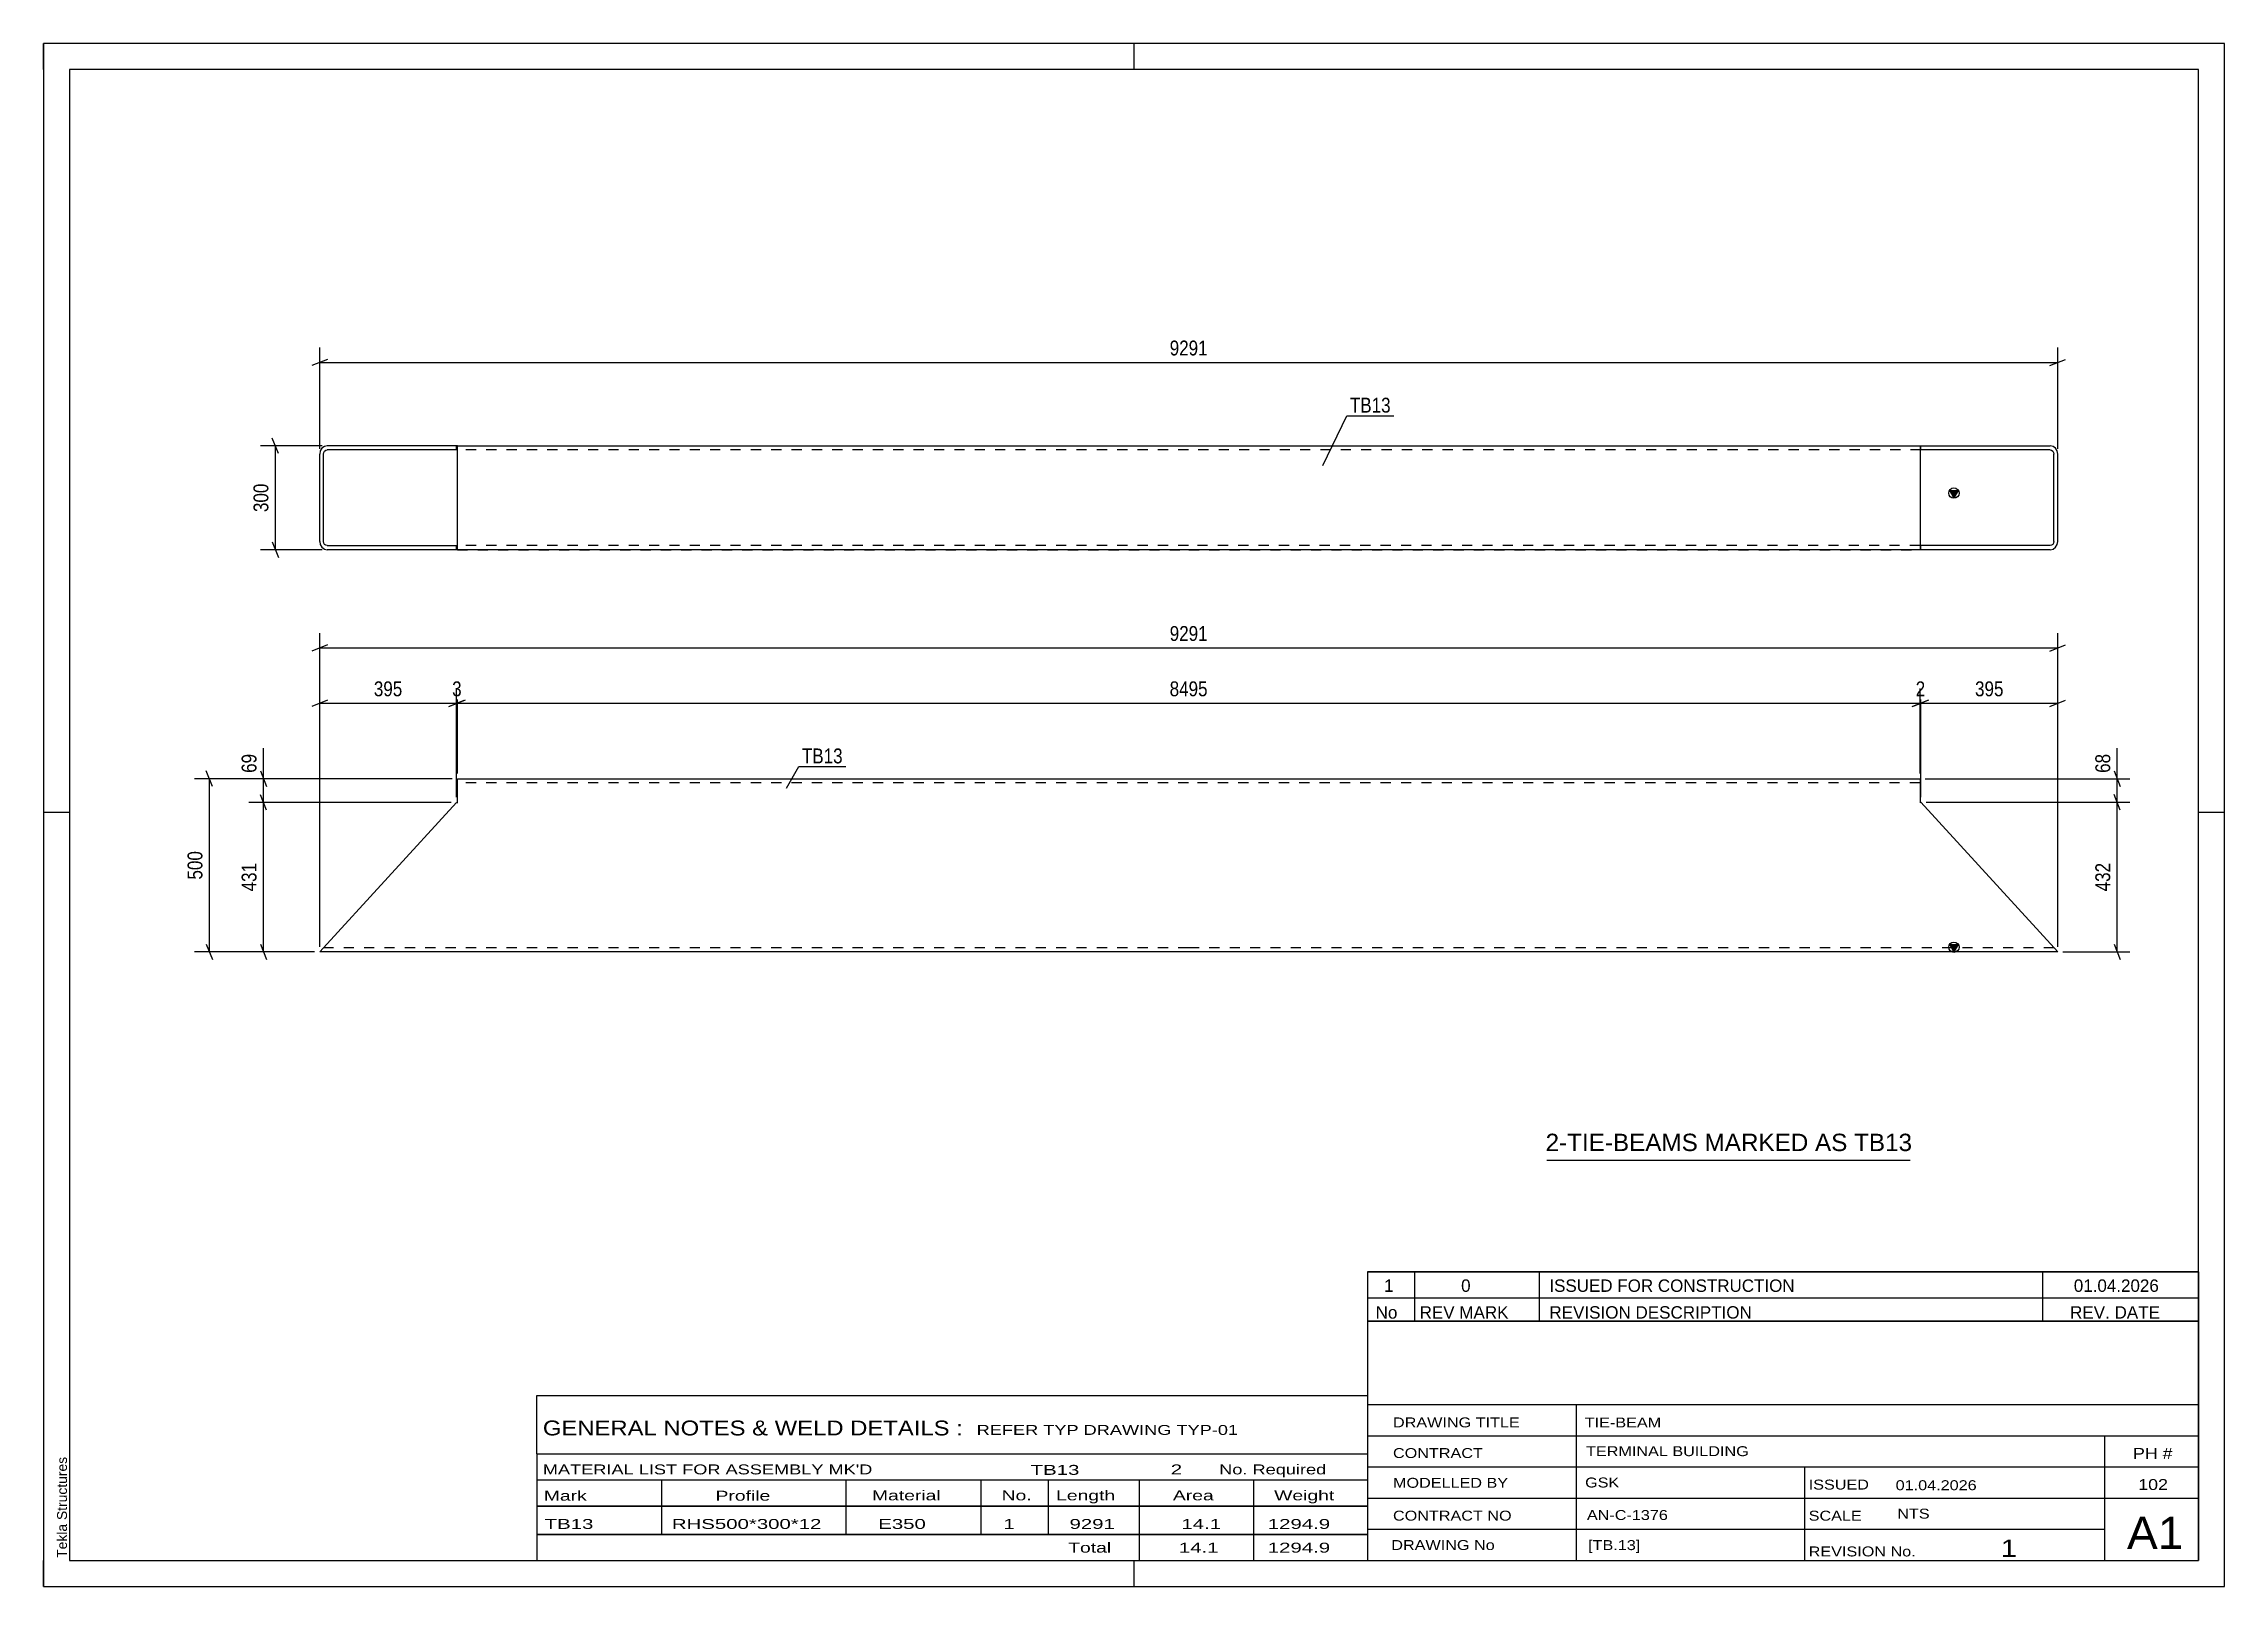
# Model space of a CAD drawing. Header units: millimetres. Extents: x 0 to 420, y 0 to 297.
import ezdxf

# ---------------------------------------------------------------- set-up
doc = ezdxf.new("R2010")
doc.units = ezdxf.units.MM
doc.linetypes.add('DXK_LINE_DOT2', pattern=[3.9198, 1.9599, -1.9599])
doc.styles.add('Arial', font='ARIAL.TTF', dxfattribs={"height": 0.2})
doc.styles.add('Arial Narrow', font='ARIALN.TTF', dxfattribs={"height": 0.2})

# ---------------------------------------------------------------- blocks, each defined once
blk = doc.blocks.new('Unknown-723512776-1163')
at = {"color": 5, "linetype": 'Continuous'}
for p, q in [((420, 297), (0, 297)), ((0, 297), (0, 0)), ((0, 292), (0, 297)), ((210, 292), (210, 297)), ((420, 0), (420, 297)), ((415, 292), (5, 292)), ((5, 292), (5, 5)), ((415, 5), (415, 292)), ((5, 149), (0, 149)), ((420, 149), (415, 149)), ((0, 0), (0, 5)), ((5, 5), (415, 5)), ((210, 0), (210, 5)), ((0, 0), (420, 0))]:
    blk.add_line(p, q, dxfattribs=at)
at = {"color": 174, "linetype": 'Continuous', "style": 'Arial'}
blk.add_text('Tekla Structures', height=1.9102, rotation=90, dxfattribs=at).set_placement((4.5, 5.5))
blk = doc.blocks.new('Part-723512776-1449 - 1443')
at = {"linetype": 'Continuous'}
blk.add_hatch(color=2, dxfattribs=at).paths.add_polyline_path([(367.91, 122.15), (367.11, 123.55), (368.71, 123.55)])
at = {"color": 2, "linetype": 'Continuous'}
for p, q in [((79.68, 155.48), (220.48, 155.48)), ((79.68, 150.85), (79.68, 155.48)), ((220.58, 155.48), (361.38, 155.48)), ((361.38, 155.48), (361.38, 153.88)), ((361.38, 153.88), (361.38, 150.87)), ((53.17, 122.15), (79.51, 150.91)), ((79.51, 150.91), (79.68, 150.85)), ((361.54, 150.94), (361.38, 150.87)), ((361.54, 150.94), (387.91, 122.15)), ((220.48, 122.15), (53.17, 122.15)), ((387.91, 122.15), (220.58, 122.15)), ((367.91, 122.15), (367.11, 123.55)), ((367.11, 123.55), (368.71, 123.55)), ((368.71, 123.55), (367.91, 122.15))]:
    blk.add_line(p, q, dxfattribs=at)
at = {"color": 7, "linetype": 'DXK_LINE_DOT2'}
for p, q in [((220.48, 154.68), (79.68, 154.68)), ((361.38, 154.68), (220.58, 154.68)), ((361.38, 155.36), (361.38, 153.88)), ((220.48, 122.95), (53.9, 122.95)), ((387.18, 122.95), (220.58, 122.95))]:
    blk.add_line(p, q, dxfattribs=at)
at = {"color": 2, "linetype": 'Continuous'}
blk.add_circle((367.91, 123.05), 1, dxfattribs=at)
blk = doc.blocks.new('Part-723512776-1421 - 1393')
at = {"linetype": 'Continuous'}
blk.add_hatch(color=2, dxfattribs=at).paths.add_polyline_path([(367.91, 209.57), (367.11, 210.97), (368.71, 210.97)])
at = {"color": 2, "linetype": 'Continuous'}
for p, q in [((53.28, 218.58), (53.17, 217.97)), ((53.6, 219.1), (53.28, 218.58)), ((54.07, 219.44), (53.6, 219.1)), ((53.96, 218.27), (54.12, 218.53)), ((54.63, 219.57), (54.07, 219.44)), ((54.12, 218.53), (54.35, 218.71)), ((54.35, 218.71), (54.63, 218.77)), ((79.68, 219.57), (54.63, 219.57)), ((79.68, 218.77), (54.63, 218.77)), ((79.51, 218.77), (79.51, 219.57)), ((79.68, 199.57), (79.68, 219.57)), ((79.68, 219.57), (220.48, 219.57)), ((220.58, 219.57), (386.44, 219.57)), ((361.38, 219.57), (361.38, 199.57)), ((386.44, 218.77), (361.38, 218.77)), ((361.54, 218.77), (361.54, 219.57)), ((387, 219.44), (386.44, 219.57)), ((386.44, 218.77), (386.72, 218.71)), ((386.72, 218.71), (386.96, 218.53)), ((386.96, 218.53), (387.12, 218.27)), ((387.48, 219.1), (387, 219.44)), ((387.8, 218.58), (387.48, 219.1)), ((387.91, 217.97), (387.8, 218.58)), ((53.17, 201.17), (53.17, 217.97)), ((53.9, 217.97), (53.96, 218.27)), ((53.9, 201.17), (53.9, 217.97)), ((387.12, 218.27), (387.18, 217.97)), ((387.18, 201.17), (387.18, 217.97)), ((387.91, 201.17), (387.91, 217.97)), ((367.91, 209.57), (367.11, 210.97)), ((367.11, 210.97), (368.71, 210.97)), ((368.71, 210.97), (367.91, 209.57)), ((53.17, 201.17), (53.28, 200.55)), ((53.28, 200.55), (53.6, 200.03)), ((53.6, 200.03), (54.07, 199.69)), ((53.96, 200.86), (53.9, 201.17)), ((54.12, 200.6), (53.96, 200.86)), ((54.07, 199.69), (54.63, 199.57)), ((54.35, 200.43), (54.12, 200.6)), ((54.63, 200.37), (54.35, 200.43)), ((54.63, 200.37), (79.68, 200.37)), ((79.68, 199.57), (54.63, 199.57)), ((79.51, 199.57), (79.51, 200.37)), ((220.48, 199.57), (79.68, 199.57)), ((386.44, 199.57), (220.58, 199.57)), ((386.44, 200.37), (361.38, 200.37)), ((361.54, 199.57), (361.54, 200.37)), ((386.72, 200.43), (386.44, 200.37)), ((386.44, 199.57), (387, 199.69)), ((386.96, 200.6), (386.72, 200.43)), ((387.12, 200.86), (386.96, 200.6)), ((387, 199.69), (387.48, 200.03)), ((387.18, 201.17), (387.12, 200.86)), ((387.48, 200.03), (387.8, 200.55)), ((387.8, 200.55), (387.91, 201.17))]:
    blk.add_line(p, q, dxfattribs=at)
at = {"color": 7, "linetype": 'DXK_LINE_DOT2'}
for p, q in [((220.48, 218.77), (79.68, 218.77)), ((361.54, 218.77), (220.58, 218.77)), ((220.48, 200.37), (79.68, 200.37)), ((220.48, 200.37), (79.68, 200.37)), ((79.68, 199.57), (220.48, 199.57)), ((361.38, 200.37), (220.58, 200.37)), ((361.38, 200.37), (220.58, 200.37)), ((220.58, 199.57), (361.54, 199.57))]:
    blk.add_line(p, q, dxfattribs=at)
at = {"color": 2, "linetype": 'Continuous'}
blk.add_circle((367.91, 210.47), 1, dxfattribs=at)
blk = doc.blocks.new('StraightDimension-723512776-1481 - 1443')
at = {"color": 7, "linetype": 'Continuous'}
for p, q in [((362.38, 155.48), (401.76, 155.48)), ((398.76, 156.98), (399.96, 153.98)), ((399.36, 150.94), (399.36, 155.48)), ((399.96, 149.44), (398.76, 152.44)), ((362.54, 150.94), (401.76, 150.94))]:
    blk.add_line(p, q, dxfattribs=at)
at = {"color": 0}
blk.add_wipeout([(398.61, 160.86), (394.41, 160.86), (394.41, 156.01), (398.61, 156.01)], dxfattribs=at)
at = {"color": 7, "linetype": 'Continuous'}
blk.add_line((399.36, 155.48), (399.36, 161.39), dxfattribs=at)
blk.add_line((399.36, 155.48), (399.36, 161.39), dxfattribs=at)
at = {"color": 3, "style": 'Arial Narrow'}
blk.add_text('68', height=2.863, rotation=90.0002, dxfattribs=at).set_placement((398.01, 156.61))
blk = doc.blocks.new('StraightDimension-723512776-1489 - 1443')
at = {"color": 7, "linetype": 'Continuous'}
for p, q in [((399.96, 149.44), (398.76, 152.44)), ((362.54, 150.94), (401.76, 150.94)), ((399.36, 122.15), (399.36, 150.94)), ((388.91, 122.15), (401.76, 122.15)), ((398.76, 123.65), (399.96, 120.65))]:
    blk.add_line(p, q, dxfattribs=at)
at = {"color": 0}
blk.add_wipeout([(398.61, 139.89), (394.41, 139.89), (394.41, 133.2), (398.61, 133.2)], dxfattribs=at)
at = {"color": 3, "style": 'Arial Narrow'}
blk.add_text('432', height=2.863, rotation=90.0002, dxfattribs=at).set_placement((398.01, 133.8))
blk = doc.blocks.new('StraightDimension-723512776-1522 - 1443')
at = {"color": 7, "linetype": 'Continuous'}
for p, q in [((54.67, 181.26), (51.67, 180.06)), ((53.17, 123.15), (53.17, 183.51)), ((53.17, 180.66), (387.91, 180.66)), ((386.41, 180.06), (389.41, 181.26)), ((387.91, 123.15), (387.91, 183.51))]:
    blk.add_line(p, q, dxfattribs=at)
at = {"color": 0}
blk.add_wipeout([(224.79, 181.41), (224.79, 185.61), (216.28, 185.61), (216.28, 181.41)], dxfattribs=at)
at = {"color": 3, "style": 'Arial Narrow'}
blk.add_text('9291', height=2.863, dxfattribs=at).set_placement((216.88, 182.01))
blk = doc.blocks.new('StraightDimension-723512776-1678 - 1443')
at = {"color": 7, "linetype": 'Continuous'}
for p, q in [((361.54, 151.94), (361.54, 172.86)), ((387.91, 123.15), (387.91, 172.86)), ((363.04, 170.61), (360.04, 169.41)), ((361.54, 170.01), (387.91, 170.01)), ((386.41, 169.41), (389.41, 170.61))]:
    blk.add_line(p, q, dxfattribs=at)
at = {"color": 0}
blk.add_wipeout([(378.07, 170.76), (378.07, 174.96), (371.38, 174.96), (371.38, 170.76)], dxfattribs=at)
at = {"color": 3, "style": 'Arial Narrow'}
blk.add_text('395', height=2.863, dxfattribs=at).set_placement((371.98, 171.36))
blk = doc.blocks.new('StraightDimension-723512776-1679 - 1443')
at = {"color": 7, "linetype": 'Continuous'}
for p, q in [((361.38, 156.48), (361.38, 172.86)), ((361.54, 151.94), (361.54, 172.86)), ((359.88, 169.41), (362.88, 170.61)), ((363.04, 170.61), (360.04, 169.41)), ((361.38, 170.01), (361.54, 170.01))]:
    blk.add_line(p, q, dxfattribs=at)
at = {"color": 0}
blk.add_wipeout([(362.97, 170.76), (362.97, 174.96), (359.95, 174.96), (359.95, 170.76)], dxfattribs=at)
at = {"color": 3, "style": 'Arial Narrow'}
blk.add_text('2', height=2.86, dxfattribs=at).set_placement((360.55, 171.36))
blk = doc.blocks.new('StraightDimension-723512776-1680 - 1443')
at = {"color": 7, "linetype": 'Continuous'}
for p, q in [((79.68, 156.48), (79.68, 172.86)), ((361.38, 156.48), (361.38, 172.86)), ((81.18, 170.61), (78.18, 169.41)), ((79.68, 170.01), (361.38, 170.01)), ((359.88, 169.41), (362.88, 170.61))]:
    blk.add_line(p, q, dxfattribs=at)
at = {"color": 0}
blk.add_wipeout([(224.78, 170.76), (224.78, 174.96), (216.27, 174.96), (216.27, 170.76)], dxfattribs=at)
at = {"color": 3, "style": 'Arial Narrow'}
blk.add_text('8495', height=2.863, dxfattribs=at).set_placement((216.87, 171.36))
blk = doc.blocks.new('StraightDimension-723512776-1681 - 1443')
at = {"color": 7, "linetype": 'Continuous'}
for p, q in [((79.51, 151.91), (79.51, 172.86)), ((79.68, 156.48), (79.68, 172.86)), ((78.01, 169.41), (81.01, 170.61)), ((81.18, 170.61), (78.18, 169.41)), ((79.51, 170.01), (79.68, 170.01))]:
    blk.add_line(p, q, dxfattribs=at)
at = {"color": 0}
blk.add_wipeout([(81.11, 170.76), (81.11, 174.96), (78.08, 174.96), (78.08, 170.76)], dxfattribs=at)
at = {"color": 3, "style": 'Arial Narrow'}
blk.add_text('3', height=2.86, dxfattribs=at).set_placement((78.68, 171.36))
blk = doc.blocks.new('StraightDimension-723512776-1682 - 1443')
at = {"color": 7, "linetype": 'Continuous'}
for p, q in [((53.17, 123.15), (53.17, 172.86)), ((79.51, 151.91), (79.51, 172.86)), ((54.67, 170.61), (51.67, 169.41)), ((53.17, 170.01), (79.51, 170.01)), ((78.01, 169.41), (81.01, 170.61))]:
    blk.add_line(p, q, dxfattribs=at)
at = {"color": 0}
blk.add_wipeout([(69.68, 170.76), (69.68, 174.96), (63, 174.96), (63, 170.76)], dxfattribs=at)
at = {"color": 3, "style": 'Arial Narrow'}
blk.add_text('395', height=2.863, dxfattribs=at).set_placement((63.6, 171.36))
blk = doc.blocks.new('StraightDimension-723512776-2058 - 1443')
at = {"color": 7, "linetype": 'Continuous'}
for p, q in [((78.68, 155.48), (39.5, 155.48)), ((41.75, 156.98), (42.95, 153.98)), ((42.35, 150.91), (42.35, 155.48)), ((42.95, 149.41), (41.75, 152.41)), ((78.51, 150.91), (39.5, 150.91))]:
    blk.add_line(p, q, dxfattribs=at)
at = {"color": 0}
blk.add_wipeout([(41.6, 160.86), (37.4, 160.86), (37.4, 156.01), (41.6, 156.01)], dxfattribs=at)
at = {"color": 7, "linetype": 'Continuous'}
blk.add_line((42.35, 155.48), (42.35, 161.39), dxfattribs=at)
blk.add_line((42.35, 155.48), (42.35, 161.39), dxfattribs=at)
at = {"color": 3, "style": 'Arial Narrow'}
blk.add_text('69', height=2.863, rotation=90.0002, dxfattribs=at).set_placement((41, 156.61))
blk = doc.blocks.new('StraightDimension-723512776-2059 - 1443')
at = {"color": 7, "linetype": 'Continuous'}
for p, q in [((42.95, 149.41), (41.75, 152.41)), ((78.51, 150.91), (39.5, 150.91)), ((42.35, 122.15), (42.35, 150.91)), ((52.17, 122.15), (39.5, 122.15)), ((41.75, 123.65), (42.95, 120.65))]:
    blk.add_line(p, q, dxfattribs=at)
at = {"color": 0}
blk.add_wipeout([(41.6, 139.87), (37.4, 139.87), (37.4, 133.19), (41.6, 133.19)], dxfattribs=at)
at = {"color": 3, "style": 'Arial Narrow'}
blk.add_text('431', height=2.863, rotation=90.0002, dxfattribs=at).set_placement((41, 133.79))
blk = doc.blocks.new('StraightDimension-723512776-2076 - 1443')
at = {"color": 7, "linetype": 'Continuous'}
for p, q in [((78.68, 155.48), (29.08, 155.48)), ((32.53, 153.98), (31.33, 156.98)), ((31.93, 122.15), (31.93, 155.48)), ((52.17, 122.15), (29.08, 122.15)), ((31.33, 123.65), (32.53, 120.65))]:
    blk.add_line(p, q, dxfattribs=at)
at = {"color": 0}
blk.add_wipeout([(31.18, 142.16), (26.98, 142.16), (26.98, 135.47), (31.18, 135.47)], dxfattribs=at)
at = {"color": 3, "style": 'Arial Narrow'}
blk.add_text('500', height=2.863, rotation=90.0002, dxfattribs=at).set_placement((30.58, 136.07))
blk = doc.blocks.new('StraightDimension-723512776-1424 - 1393')
at = {"color": 7, "linetype": 'Continuous'}
for p, q in [((54.67, 236.22), (51.67, 235.02)), ((53.17, 218.97), (53.17, 238.47)), ((53.17, 235.62), (387.91, 235.62)), ((386.41, 235.02), (389.41, 236.22)), ((387.91, 218.97), (387.91, 238.47))]:
    blk.add_line(p, q, dxfattribs=at)
at = {"color": 0}
blk.add_wipeout([(224.79, 236.37), (224.79, 240.57), (216.28, 240.57), (216.28, 236.37)], dxfattribs=at)
at = {"color": 3, "style": 'Arial Narrow'}
blk.add_text('9291', height=2.863, dxfattribs=at).set_placement((216.88, 236.97))
blk = doc.blocks.new('StraightDimension-723512776-1877 - 1393')
at = {"color": 7, "linetype": 'Continuous'}
for p, q in [((53.63, 219.57), (41.78, 219.57)), ((45.23, 218.07), (44.03, 221.07)), ((44.63, 199.57), (44.63, 219.57)), ((53.63, 199.57), (41.78, 199.57)), ((44.03, 201.07), (45.23, 198.07))]:
    blk.add_line(p, q, dxfattribs=at)
at = {"color": 0}
blk.add_wipeout([(43.88, 212.91), (39.68, 212.91), (39.68, 206.22), (43.88, 206.22)], dxfattribs=at)
at = {"color": 3, "style": 'Arial Narrow'}
blk.add_text('300', height=2.863, rotation=90.0002, dxfattribs=at).set_placement((43.28, 206.82))
blk = doc.blocks.new('Unknown-723512776-2175')
at = {"color": 7, "linetype": 'Continuous'}
for p, q in [((255, 60.55), (415, 60.55)), ((415, 60.55), (255, 60.55)), ((255, 60.55), (255, 55.55)), ((264, 60.55), (264, 55.55)), ((288, 60.55), (288, 55.55)), ((385, 60.55), (385, 55.55)), ((415, 60.55), (415, 55.55)), ((255, 55.55), (415, 55.55)), ((255, 55.55), (255, 51.05)), ((255, 55.55), (415, 55.55)), ((264, 55.55), (264, 51.05)), ((288, 55.55), (288, 51.05)), ((385, 55.55), (385, 51.05)), ((415, 55.55), (415, 51.05)), ((415, 51.05), (255, 51.05))]:
    blk.add_line(p, q, dxfattribs=at)
at = {"color": 7, "linetype": 'Continuous', "style": 'Arial Narrow'}
for s, height, width, p in [('1', 2.39, 1.196471, (258.16, 56.7)), ('0', 2.39, 1.196471, (273, 56.7)), ('ISSUED FOR CONSTRUCTION', 2.3861, 1.196471, (290, 56.7)), ('01.04.2026', 2.386, 1.196471, (391, 56.7)), ('No', 2.386, 1.2, (256.54, 51.55)), ('REV MARK', 2.386, 1.2, (265, 51.55)), ('REVISION DESCRIPTION', 2.3861, 1.2, (290, 51.55)), ('REV. DATE', 2.386, 1.2, (390.28, 51.55))]:
    blk.add_text(s, height=height, dxfattribs=dict(at, width=width)).set_placement(p)
blk = doc.blocks.new('Unknown-723512776-2174')
at = {"color": 7, "linetype": 'Continuous'}
for p, q in [((255, 51.05), (255, 5)), ((255, 51.05), (415, 51.05)), ((415, 51), (415, 5)), ((255, 35), (415, 35)), ((295.14, 35), (295.14, 5)), ((255, 29), (415, 29)), ((397, 5.05), (397, 29.05)), ((255, 23), (415, 23)), ((339.14, 23), (339.14, 5)), ((255, 17), (415, 17)), ((255, 11), (397, 11)), ((255, 5), (415, 5))]:
    blk.add_line(p, q, dxfattribs=at)
at = {"color": 7, "style": 'Arial Narrow'}
for s, height, width, p in [('DRAWING TITLE', 1.9089, 1.425378, (259.88, 30.61)), ('TIE-BEAM', 1.909, 1.425378, (296.81, 30.59)), ('CONTRACT', 1.909, 1.425378, (259.88, 24.71)), ('TERMINAL BUILDING', 1.9089, 1.425378, (297.06, 25.07)), ('MODELLED BY', 1.9089, 1.425378, (259.88, 18.98)), ('GSK', 1.909, 1.425378, (296.88, 19.04)), ('ISSUED', 1.909, 1.425378, (339.94, 18.64)), ('01.04.2026', 1.909, 1.425378, (356.69, 18.52)), ('CONTRACT NO', 1.9089, 1.425378, (259.88, 12.66)), ('AN-C-1376', 1.909, 1.425378, (297.23, 12.78)), ('SCALE', 1.909, 1.425378, (339.94, 12.65)), ('A1', 6.204, 1.25, (401.24, 7.2)), ('DRAWING No', 1.909, 1.425378, (259.56, 7)), ('[TB.13]', 1.909, 1.425378, (297.46, 6.99)), ('1', 3.34, 1.5, (376.91, 5.68)), ('REVISION No.', 1.9089, 1.425378, (339.94, 5.77))]:
    blk.add_text(s, height=height, dxfattribs=dict(at, width=width)).set_placement(p)
at = {"color": 7, "linetype": 'Continuous', "style": 'Arial Narrow'}
for s, height, width, p in [('PH #', 2.1, 1.42538, (402.4, 24.55)), ('102', 2.1, 1.42538, (403.41, 18.55)), ('NTS', 1.909, 1.425378, (357, 13.05))]:
    blk.add_text(s, height=height, dxfattribs=dict(at, width=width)).set_placement(p)
blk = doc.blocks.new('Unknown-723512776-2176')
at = {"color": 7, "linetype": 'Continuous'}
for p, q in [((95, 36.75), (255, 36.75)), ((95, 25.5), (95, 36.75)), ((255, 36.75), (255, 25.5)), ((95, 25.5), (255, 25.5)), ((95, 25.5), (95, 20.5)), ((255, 25.5), (255, 20.5)), ((95, 20.5), (255, 20.5)), ((95, 20.5), (95, 15.5)), ((119, 20.5), (119, 15.5)), ((154.5, 20.5), (154.5, 15.5)), ((180.5, 20.5), (180.5, 15.5)), ((193.5, 20.5), (193.5, 15.5)), ((211, 20.5), (211, 15.5)), ((233, 20.5), (233, 15.5)), ((255, 20.5), (255, 15.5)), ((95, 15.5), (255, 15.5)), ((95, 15.45), (95, 10.05)), ((95, 15.45), (255, 15.45)), ((119, 15.5), (119, 10)), ((154.5, 15.5), (154.5, 10)), ((180.5, 15.5), (180.5, 10)), ((193.5, 15.5), (193.5, 10)), ((211, 15.5), (211, 10)), ((233, 15.5), (233, 10)), ((255, 15.45), (255, 10.05)), ((95, 10.05), (255, 10.05)), ((95, 10), (255, 10)), ((95, 10), (95, 5)), ((211, 10), (211, 5)), ((233, 10), (233, 5)), ((255, 10), (255, 5)), ((95, 5), (255, 5))]:
    blk.add_line(p, q, dxfattribs=at)
at = {"color": 7, "style": 'Arial Narrow'}
for s, height, width, p in [('GENERAL NOTES & WELD DETAILS :', 2.8633, 1.4, (96.15, 29.06)), ('REFER TYP DRAWING TYP-01', 1.9089, 1.6, (179.7, 29.16)), ("MATERIAL LIST FOR ASSEMBLY MK'D", 1.9089, 1.6, (96.15, 21.56)), ('TB13', 1.909, 1.794707, (190.1, 21.47)), ('2', 1.91, 1.794707, (217.08, 21.56)), ('No. Required', 1.9089, 1.6, (226.41, 21.56)), ('Mark', 1.909, 1.7, (96.34, 16.5)), ('Profile', 1.909, 1.7, (129.41, 16.5)), ('Material', 1.909, 1.7, (159.54, 16.56)), ('No.', 1.909, 1.7, (184.5, 16.56)), ('Length', 1.909, 1.7, (195, 16.56)), ('Area', 1.909, 1.7, (217.5, 16.56)), ('Weight', 1.909, 1.7, (237, 16.56))]:
    blk.add_text(s, height=height, dxfattribs=dict(at, width=width)).set_placement(p)
at = {"color": 7, "linetype": 'Continuous', "style": 'Arial Narrow'}
for s, height, width, p in [('TB13', 1.909, 1.794707, (96.5, 11.06)), ('RHS500*300*12', 1.9089, 1.794707, (121, 11.06)), ('E350', 1.909, 1.794707, (160.74, 11.06)), ('1', 1.91, 1.794707, (184.86, 11.06)), ('9291', 1.909, 1.794707, (197.58, 11.06)), ('14.1', 1.909, 1.794707, (219.13, 11.06)), ('1294.9', 1.909, 1.794707, (235.77, 11.06)), ('Total', 1.909, 1.7, (197.33, 6.5)), ('14.1', 1.909, 1.794707, (218.64, 6.5)), ('1294.9', 1.909, 1.794707, (235.77, 6.5))]:
    blk.add_text(s, height=height, dxfattribs=dict(at, width=width)).set_placement(p)
blk = doc.blocks.new('Unknown-723512776-2177')
at = {"color": 7, "linetype": 'Continuous'}
blk.add_line((289.5, 82.05), (359.5, 82.05), dxfattribs=at)
at = {"color": 7, "style": 'Arial'}
blk.add_text('2-TIE-BEAMS MARKED AS TB13', height=3.3428, dxfattribs=at).set_placement((289.27, 83.8))
blk = doc.blocks.new('Mark-723512776-1445 - 1443')
at = {"color": 0}
blk.add_wipeout([(153.89, 158.44), (153.89, 161.44), (146.04, 161.44), (146.04, 158.44)], dxfattribs=at)
blk.add_wipeout([(153.89, 158.44), (153.89, 161.44), (146.04, 161.44), (146.04, 158.44)], dxfattribs=at)
at = {"color": 30, "linetype": 'Continuous'}
for p, q in [((143.07, 153.69), (145.44, 157.84)), ((145.44, 157.84), (154.49, 157.84))]:
    blk.add_line(p, q, dxfattribs=at)
at = {"color": 3, "style": 'Arial Narrow'}
blk.add_text('TB13', height=2.863, dxfattribs=at).set_placement((146.04, 158.44))
blk = doc.blocks.new('Mark-723512776-1416 - 1393')
at = {"color": 0}
blk.add_wipeout([(259.44, 225.97), (259.44, 228.97), (251.58, 228.97), (251.58, 225.97)], dxfattribs=at)
blk.add_wipeout([(259.44, 225.97), (259.44, 228.97), (251.58, 228.97), (251.58, 225.97)], dxfattribs=at)
at = {"color": 30, "linetype": 'Continuous'}
for p, q in [((246.38, 215.77), (250.98, 225.37)), ((250.98, 225.37), (260.04, 225.37))]:
    blk.add_line(p, q, dxfattribs=at)
at = {"color": 3, "style": 'Arial Narrow'}
blk.add_text('TB13', height=2.863, dxfattribs=at).set_placement((251.58, 225.97))

msp = doc.modelspace()

# ---------------------------------------------------------------- block references
for name in ['Unknown-723512776-1163', 'Part-723512776-1421 - 1393', 'Part-723512776-1449 - 1443', 'Unknown-723512776-2177', 'Unknown-723512776-2175', 'Unknown-723512776-2174', 'Unknown-723512776-2176']:
    msp.add_blockref(name, (0, 0))

# ---------------------------------------------------------------- next in the draw order: block references
for name in ['StraightDimension-723512776-1424 - 1393', 'StraightDimension-723512776-1481 - 1443']:
    msp.add_blockref(name, (0, 0))

# ---------------------------------------------------------------- next in the draw order: block references
for name in ['Mark-723512776-1416 - 1393', 'StraightDimension-723512776-1877 - 1393', 'StraightDimension-723512776-1489 - 1443']:
    msp.add_blockref(name, (0, 0))

# ---------------------------------------------------------------- next in the draw order: block references
msp.add_blockref('StraightDimension-723512776-1522 - 1443', (0, 0))

# ---------------------------------------------------------------- next in the draw order: block references
msp.add_blockref('StraightDimension-723512776-1678 - 1443', (0, 0))

# ---------------------------------------------------------------- next in the draw order: block references
msp.add_blockref('StraightDimension-723512776-1679 - 1443', (0, 0))

# ---------------------------------------------------------------- next in the draw order: block references
msp.add_blockref('StraightDimension-723512776-1680 - 1443', (0, 0))

# ---------------------------------------------------------------- next in the draw order: block references
for name in ['StraightDimension-723512776-1681 - 1443', 'Mark-723512776-1445 - 1443']:
    msp.add_blockref(name, (0, 0))

# ---------------------------------------------------------------- next in the draw order: block references
msp.add_blockref('StraightDimension-723512776-1682 - 1443', (0, 0))

# ---------------------------------------------------------------- next in the draw order: block references
msp.add_blockref('StraightDimension-723512776-2058 - 1443', (0, 0))

# ---------------------------------------------------------------- next in the draw order: block references
msp.add_blockref('StraightDimension-723512776-2059 - 1443', (0, 0))

# ---------------------------------------------------------------- next in the draw order: block references
msp.add_blockref('StraightDimension-723512776-2076 - 1443', (0, 0))

doc.saveas('drawing.dxf')
